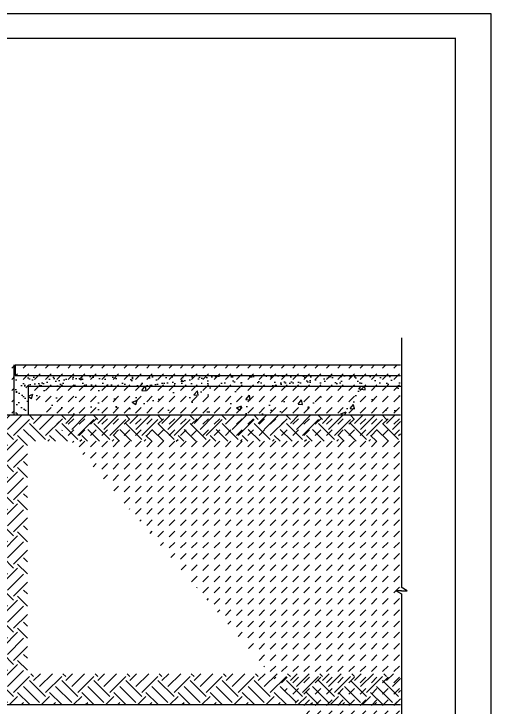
# Model space of a CAD drawing. Extents: x -439 to 3761, y 147 to 3065.
# Drawn here: x 2426 to 3761, y 1127 to 3065 of the extents above; entities that cross this region are included whole.
import ezdxf

# ---------------------------------------------------------------- set-up
doc = ezdxf.new("R2010")
doc.units = 0
for name, color, linetype in [('LEVEL', 2, 'CONTINUOUS'), ('STAIR', 140, 'CONTINUOUS'), ('TK', 1, 'CONTINUOUS')]:
    doc.layers.add(name, color=color, linetype=linetype)

msp = doc.modelspace()

# ---------------------------------------------------------------- hatches: boundary and pattern name
at = {"layer": 'STAIR'}
h = msp.add_hatch(dxfattribs=at)
h.set_pattern_fill('DASH', color=256, scale=7, angle=45, style=0)
h.paths.add_polyline_path([(2425.6, 2083.5), (2395.6, 2083.5), (2395.6, 1943.5), (2425.6, 1943.5)])
h = msp.add_hatch(dxfattribs=at)
h.set_pattern_fill('DASH', color=256, scale=7, angle=45, style=0)
edge = h.paths.add_edge_path()
edge.add_line((3507.5, 2083.5), (3507.5, 792.8))
edge.add_line((2429.6, 2053.5), (3507.5, 2053.5))
edge.add_line((2429.6, 2083.5), (3507.5, 2083.5))
edge.add_line((2429.6, 2083.5), (2429.6, 2053.5))
h = msp.add_hatch(dxfattribs=at)
h.set_pattern_fill('AR-SAND', color=256, scale=0.7, style=0)
h.paths.add_polyline_path([(2465.6, 2023.5), (3507.5, 2023.5), (3507.5, 2053.5), (2425.6, 2053.5), (2425.6, 1943.5), (2465.6, 1943.5)])
h = msp.add_hatch(dxfattribs=at)
h.set_pattern_fill('AR-CONC', color=256, scale=0.8, style=0)
h.paths.add_polyline_path([(3507.5, 2023.5), (2465.6, 2023.5), (2465.6, 1943.5), (3507.5, 1943.5)])
h = msp.add_hatch(dxfattribs=at)
h.set_pattern_fill('EARTH', color=256, scale=10, angle=45, style=0)
h.paths.add_polyline_path([(3507.5, 1943.5), (2395.6, 1943.5), (2395.6, 1133.5), (3507.5, 1133.5), (3507.5, 1220.1), (2463.6, 1220.1), (2463.6, 1869.8), (3507.5, 1869.8)])

# ---------------------------------------------------------------- linework, layer by layer
at = {"layer": 'LEVEL'}
for p, q in [((2425.6, 2083.5), (2425.6, 1943.5)), ((2429.6, 2083.5), (2429.6, 2053.5)), ((2429.6, 2083.5), (3507.5, 2083.5)), ((2429.6, 2053.5), (3507.5, 2053.5)), ((2465.6, 2023.5), (3507.5, 2023.5)), ((2465.6, 2023.5), (2465.6, 1943.5)), ((2395.6, 1943.5), (3507.5, 1943.5)), ((-46.6, 1133.5), (3507.1, 1133.5))]:
    msp.add_line(p, q, dxfattribs=at)
at = {"layer": 'STAIR', "linetype": 'CONTINUOUS'}
for p, q in [((3510.1, 2158.9), (3510.1, 1461.1)), ((3526.4, 1451.7), (3509.3, 1461.6)), ((3510.1, 1451.7), (3495.8, 1451.7)), ((3495.8, 1451.7), (3510.1, 1443.6)), ((3510.1, 1451.7), (3526.4, 1451.7)), ((3510.1, 1443.6), (3510.1, 882.7))]:
    msp.add_line(p, q, dxfattribs=at)
at = {"layer": 'TK', "linetype": 'CONTINUOUS'}
for p, q in [((3761.1, 3064.8), (-438.9, 3064.8)), ((3761.1, 147.1), (3761.1, 3064.8)), ((-188.9, 2997.1), (3661.1, 2997.1)), ((3661.1, 247.1), (3661.1, 2997.1))]:
    msp.add_line(p, q, dxfattribs=at)
at = {"layer": 'TK', "linetype": 'CONTINUOUS', "const_width": 2.5}
msp.add_lwpolyline([(-188.9, 2997.1), (-188.9, 247.1), (3661.1, 247.1), (3661.1, 2997.1), (-188.9, 2997.1)], dxfattribs=at)

doc.saveas('drawing.dxf')
